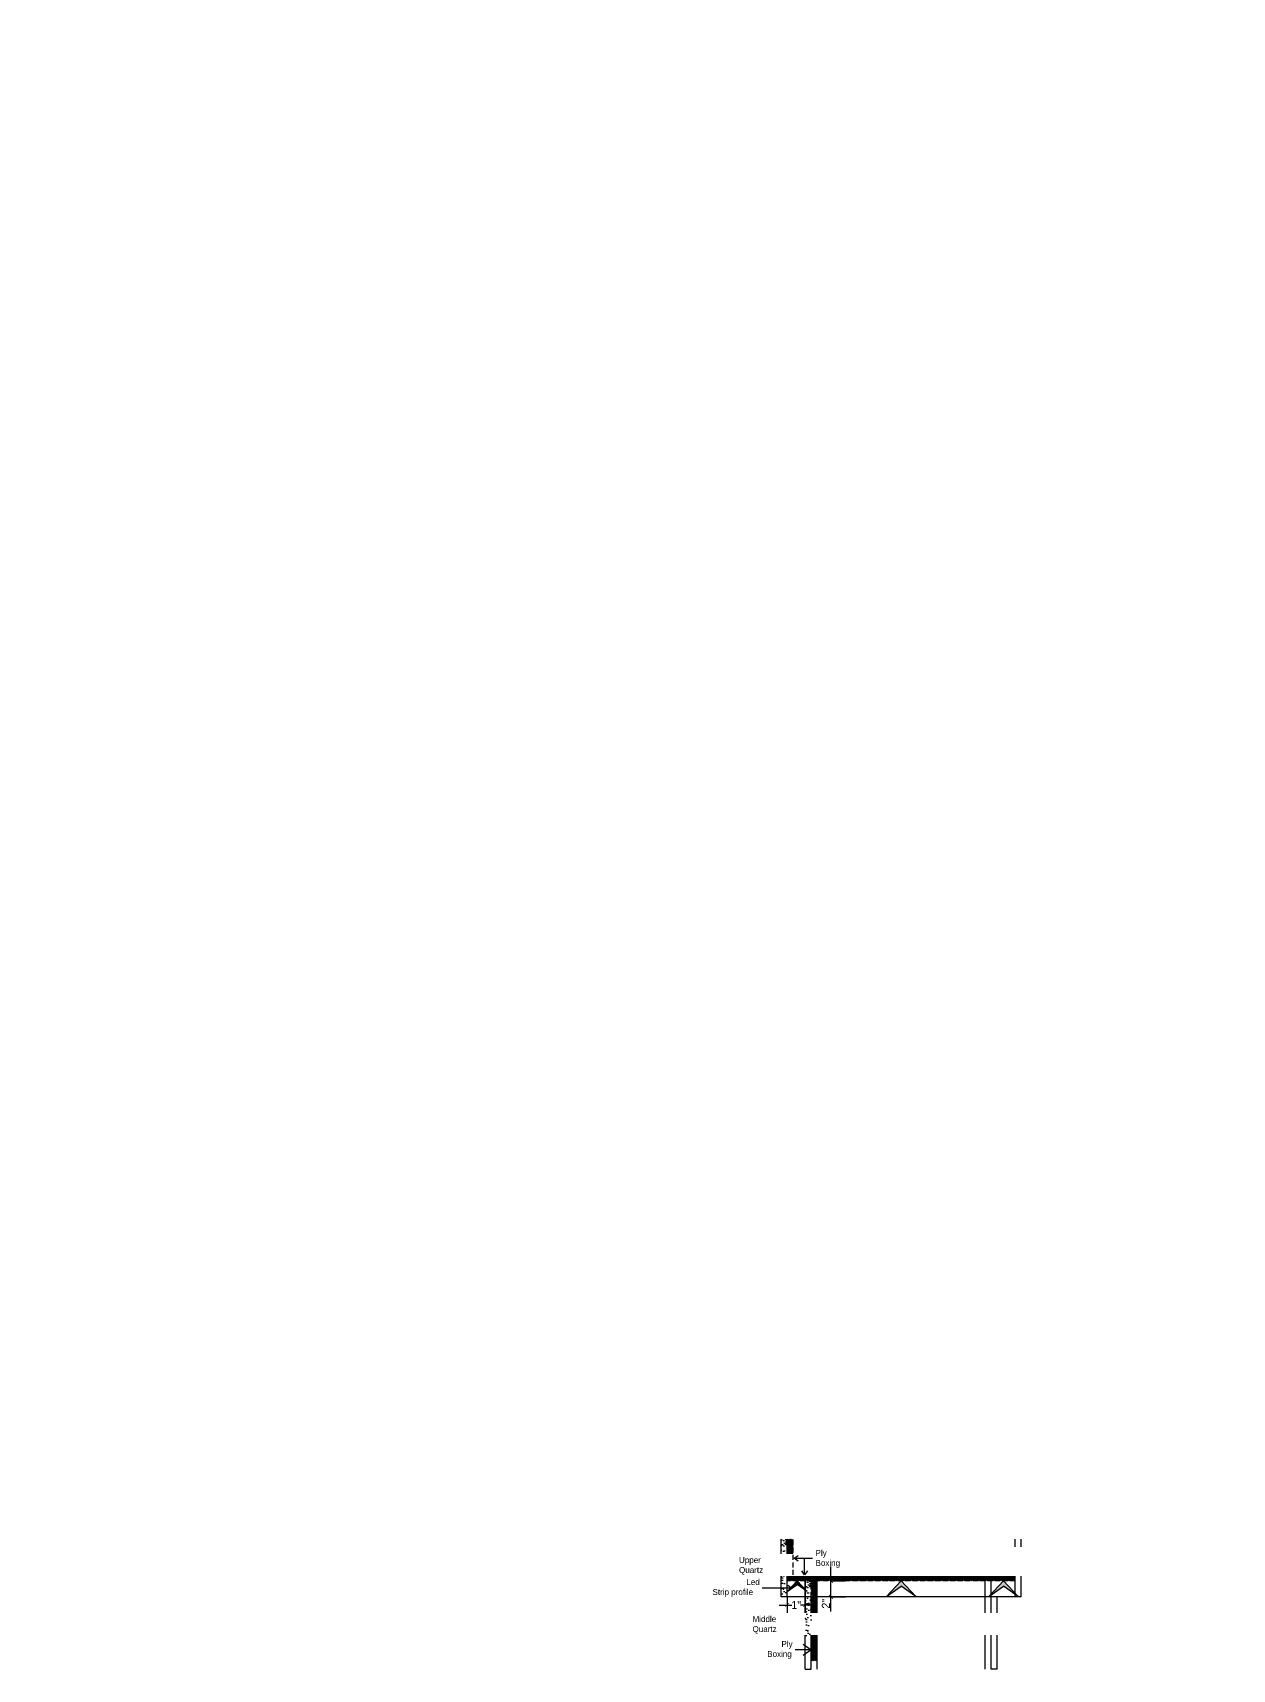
# Model space of a CAD drawing. Header units: inches. Extents: x -109431 to 29005, y -34715 to -1756.
# Drawn here: x -38003 to -37853.1, y -12080.7 to -11876.3 of the extents above; entities that cross this region are included whole.
import ezdxf

# ---------------------------------------------------------------- set-up
doc = ezdxf.new("R2010")
doc.units = ezdxf.units.IN
doc.header["$LTSCALE"] = 0.05
doc.header["$MEASUREMENT"] = 0
doc.header["$PDMODE"] = 3
doc.header["$PDSIZE"] = -4
doc.linetypes.add('A2-XREF-115_FURN$0$HIDDEN', pattern=[0.375, 0.25, -0.125])
doc.linetypes.add('DASHED2', pattern=[0.375, 0.25, -0.125])
doc.layers.get('Defpoints').update_dxf_attribs({"linetype": 'DASHED2'})
for name, color, linetype in [('Civil Dimension - Text', 7, 'Continuous'), ('Flooring Hatch', 251, 'Continuous'), ('Furniture text & dimension', 7, 'Continuous'), ('text', 4, 'Continuous')]:
    doc.layers.add(name, color=color, linetype=linetype)
doc.layers.add('hatch', color=7, linetype='Continuous', lineweight=25)
doc.styles.add('4MMOF3-8', font='ARIALN.TTF', dxfattribs={"height": 5.12})
doc.styles.add('9-128OF1-4', font='ARIALN.TTF', dxfattribs={"height": 3.0792})
doc.styles.get("Standard").update_dxf_attribs({"font": 'stylu.ttf', "height": 6})
doc.styles.add('style2', font='stylu.ttf')
doc.dimstyles.new('Annotative', dxfattribs={"dimtxt": 0.18, "dimasz": 0.18, "dimexe": 0.18, "dimexo": 0.0625, "dimgap": 0.09, "dimtad": 0, "dimtih": 1, "dimtoh": 1, "dimdec": 4, "dimzin": 0, "dimdsep": 46, "dimtxsty": 'Standard', "dimcen": 0.09, "dimadec": 0, "dimazin": 0, "dimtfac": 1, "dimtdec": 4, "dimtofl": 0, "dimtmove": 0, "dimatfit": 3, "dimfxl": 1, "dimtolj": 1, "dimtzin": 0, "dimarcsym": 0})
doc.dimstyles.new('DIM 1-4', dxfattribs={"dimtxt": 3.0792, "dimasz": 1.82, "dimexe": 1.82, "dimexo": 0, "dimgap": 0.09, "dimtad": 0, "dimzin": 0, "dimdsep": 46, "dimlunit": 4, "dimtxsty": '9-128OF1-4', "dimblk": 'ARCHTICK', "dimcen": 1.8125, "dimdle": 1.82, "dimclrd": 8, "dimclre": 8, "dimadec": 0, "dimazin": 0, "dimtfac": 1, "dimtofl": 0, "dimtmove": 0, "dimatfit": 3, "dimldrblk": 'OPEN90', "dimfxl": 1, "dimtolj": 1, "dimtzin": 0, "dimlwd": -1, "dimarcsym": 0})
pattern_1 = [(45, (18054.44967, 3384.55971), (-0.08838834765, 0.08838834765), [])]

# ---------------------------------------------------------------- blocks, each defined once
blk = doc.blocks.new('adwawd')
at = {"layer": 'Flooring Hatch', "ltscale": 50, "true_color": 0xcd6928}
h = blk.add_hatch(color=32, dxfattribs=at)
h.dxf.hatch_style = 1
h.paths.add_polyline_path([(-77941.34, -7094.04), (-77946.01, -7099.05), (-77941.34, -7095.73), (-77936.68, -7099.05)])
at = {"layer": 'Civil Dimension - Text', "color": 2, "ltscale": 50}
for p, q in [((-77941.34, -7094.04), (-77946.01, -7099.05)), ((-77946.01, -7099.05), (-77941.34, -7095.73)), ((-77941.34, -7094.04), (-77936.68, -7099.05)), ((-77936.68, -7099.05), (-77941.34, -7095.73))]:
    blk.add_line(p, q, dxfattribs=at)
blk = doc.blocks.new('_ArchTick')
at = {"color": 0, "const_width": 0.15}
blk.add_lwpolyline([(-0.5, -0.5), (0.5, 0.5)], dxfattribs=at)
blk = doc.blocks.new('*D860')
at = {"layer": 'Defpoints', "color": 0, "ltscale": 50, "transparency": 16777216}
for p in [(-37906.45, -12069.68), (-37908.7, -12071.68), (-37906.45, -12072.69)]:
    blk.add_point(p, dxfattribs=at)
at = {"layer": 'Furniture text & dimension', "color": 8, "lineweight": -2, "ltscale": 50, "transparency": 16777216}
for p, q in [((-37906.45, -12069.68), (-37906.45, -12073.69)), ((-37908.7, -12071.68), (-37908.7, -12073.69))]:
    blk.add_line(p, q, dxfattribs=at)
at = {"layer": 'Furniture text & dimension', "color": 8, "ltscale": 50, "transparency": 16777216}
for p, q in [((-37909.7, -12072.69), (-37908.11, -12072.69)), ((-37905.45, -12072.69), (-37907.04, -12072.69))]:
    blk.add_line(p, q, dxfattribs=at)
at = {"layer": 'Furniture text & dimension', "color": 8, "ltscale": 50, "transparency": 16777216, "xscale": 0.5, "yscale": 0.5, "zscale": 0.5, "rotation": 180}
blk.add_blockref('_ArchTick', (-37908.7, -12072.69), dxfattribs=at)
at = {"layer": 'Furniture text & dimension', "color": 8, "ltscale": 50, "transparency": 16777216, "xscale": 0.5, "yscale": 0.5, "zscale": 0.5}
blk.add_blockref('_ArchTick', (-37906.45, -12072.69), dxfattribs=at)
at = {"layer": 'Furniture text & dimension', "color": 0, "lineweight": 15, "ltscale": 50, "transparency": 16777216, "insert": (-37907.57, -12072.69), "char_height": 1, "attachment_point": 5, "style": 'style2'}
blk.add_mtext('\\A1;1"', dxfattribs=at)
blk = doc.blocks.new('_Open90')
at = {"color": 0, "linetype": 'ByBlock', "lineweight": -2}
for p, q in [((0, 0), (-1, 0)), ((-0.5, 0.5), (0, 0)), ((0, 0), (-0.5, -0.5))]:
    blk.add_line(p, q, dxfattribs=at)
blk = doc.blocks.new('*D861')
at = {"layer": 'Defpoints', "color": 0, "ltscale": 50, "transparency": 16777216}
for p in [(-37903.33, -12069.68), (-37903.23, -12069.68), (-37903.33, -12071.68)]:
    blk.add_point(p, dxfattribs=at)
at = {"layer": 'Furniture text & dimension', "color": 8, "ltscale": 50, "transparency": 16777216}
blk.add_line((-37903.23, -12073.5), (-37903.23, -12067.86), dxfattribs=at)
at = {"layer": 'Furniture text & dimension', "color": 8, "lineweight": -2, "ltscale": 50, "transparency": 16777216}
for p, q in [((-37903.33, -12069.68), (-37901.41, -12069.68)), ((-37903.33, -12071.68), (-37901.41, -12071.68))]:
    blk.add_line(p, q, dxfattribs=at)
at = {"layer": 'Furniture text & dimension', "color": 8, "ltscale": 50, "transparency": 16777216, "xscale": 0.5, "yscale": 0.5, "zscale": 0.5}
for p, rotation in [((-37903.23, -12069.68), 90), ((-37903.23, -12071.68), 270)]:
    blk.add_blockref('_ArchTick', p, dxfattribs=dict(at, rotation=rotation))
at = {"layer": 'Furniture text & dimension', "color": 0, "lineweight": 15, "ltscale": 50, "transparency": 16777216, "insert": (-37903.87, -12072.53), "char_height": 1, "attachment_point": 5, "rotation": 90, "style": 'style2'}
blk.add_mtext('\\A1;2"', dxfattribs=at)

msp = doc.modelspace()

# ---------------------------------------------------------------- hatches: boundary and pattern name
at = {"layer": 'Civil Dimension - Text', "ltscale": 50}
h = msp.add_hatch(dxfattribs=at)
h.set_pattern_fill('AR-CONC', color=256, scale=0.2)
h.set_pattern_definition([(50, (18054.4497, 3384.5597), (1.434520365, -0.12550427), [0.15, -1.65]), (355, (18054.4497, 3384.5597), (-0.277502667, 1.504384267), [0.12, -1.32]), (100.4514445, (18054.5692, 3384.5493), (1.157017693, 1.378879982), [0.127480384, -1.402284224]), (46.1842, (18054.4497, 3384.9597), (2.13448266, -0.33103856), [0.225, -2.475]), (96.6356355, (18054.6275, 3384.9321), (1.86932389, 1.9482372), [0.19122068, -2.10342752]), (351.184164, (18054.4497, 3384.9597), (1.86932389, 1.9482372), [0.18, -1.98]), (21, (18054.6497, 3384.8597), (1.193814104, -0.805237781), [0.15, -1.65]), (326, (18054.6497, 3384.8597), (0.486630664, 1.45030009), [0.12, -1.32]), (71.4514447, (18054.7492, 3384.7926), (1.680444753, 0.645062306), [0.12748038, -1.402284224]), (37.5, (18054.44967, 3384.5597), (0.0243197106, 0.6657877077), [0, -1.304, 0, -1.34, 0, -1.325]), (7.5, (18054.4497, 3384.5597), (0.526139075, 0.788823424), [0, -0.764, 0, -1.274, 0, -0.505]), (327.5, (18054.00367, 3384.5597), (1.0676448723, -0.0451097435), [0, -0.5, 0, -1.56, 0, -2.07]), (317.5, (18053.8037, 3384.5597), (1.166372339, 0.200209965), [0, -0.65, 0, -1.036, 0, -1.47])])
h.paths.add_polyline_path([(-37908.69808, -12064.45102), (-37909.44808, -12064.45102), (-37909.44808, -12071.67506), (-37908.69808, -12071.67506), (-37908.69808, -12071.35241), (-37909.10287, -12071.64039), (-37908.69808, -12071.20509)])
at = {"layer": 'hatch', "ltscale": 50}
h = msp.add_hatch(dxfattribs=at)
h.set_pattern_fill('ANSI31', color=36)
h.set_pattern_definition(pattern_1)
h.paths.add_polyline_path([(-37907.94808, -12064.45102), (-37908.69808, -12064.45102), (-37908.69808, -12068.92506), (-37907.94808, -12068.92506)])
h = msp.add_hatch(dxfattribs=at)
h.set_pattern_fill('ANSI31', color=36)
h.set_pattern_definition(pattern_1)
h.paths.add_polyline_path([(-37880.19808, -12069.67506), (-37880.19808, -12068.92506), (-37908.69808, -12068.92506), (-37908.69808, -12069.67506)])
h = msp.add_hatch(dxfattribs=at)
h.set_pattern_fill('ANSI31', color=36)
h.set_pattern_definition(pattern_1)
h.paths.add_polyline_path([(-37904.94808, -12069.67506), (-37905.69808, -12069.67506), (-37905.69808, -12071.37119), (-37905.4155, -12071.67506), (-37904.94808, -12071.67506)])
h = msp.add_hatch(dxfattribs=at)
h.set_pattern_fill('ANSI31', color=36)
h.set_pattern_definition(pattern_1)
h.paths.add_polyline_path([(-37904.94808, -12071.67506), (-37905.69808, -12071.67506), (-37905.69808, -12079.67506), (-37904.94808, -12079.67506)])

# ---------------------------------------------------------------- linework, layer by layer
at = {"layer": 'Civil Dimension - Text', "ltscale": 50}
for p, q in [((-37909.44808, -12071.67506), (-37909.44808, -12064.45102)), ((-37908.69808, -12071.67506), (-37908.69808, -12064.45102)), ((-37880.19808, -12071.67506), (-37880.19808, -12064.45102)), ((-37879.44808, -12071.67506), (-37879.44808, -12064.45102)), ((-37906.44808, -12080.71701), (-37906.44808, -12069.67506)), ((-37904.94808, -12080.71701), (-37904.94808, -12069.67506)), ((-37883.94808, -12080.71701), (-37883.94808, -12069.67506)), ((-37883.19808, -12071.67506), (-37883.19808, -12069.67506)), ((-37879.44808, -12071.67506), (-37909.44808, -12071.67506)), ((-37905.69808, -12080.71701), (-37905.69808, -12071.67506)), ((-37883.19808, -12080.71701), (-37883.19808, -12071.67506)), ((-37882.44808, -12080.71701), (-37882.44808, -12071.67506)), ((-37906.44808, -12080.71701), (-37905.69808, -12080.71701)), ((-37882.44808, -12080.71701), (-37883.19808, -12080.71701))]:
    msp.add_line(p, q, dxfattribs=at)
at = {"layer": 'Civil Dimension - Text', "linetype": 'A2-XREF-115_FURN$0$HIDDEN', "ltscale": 50}
for p, q in [((-37880.19808, -12068.92506), (-37908.69808, -12068.92506)), ((-37880.19808, -12069.67506), (-37908.69808, -12069.67506)), ((-37905.69808, -12071.67506), (-37905.69808, -12069.67506))]:
    msp.add_line(p, q, dxfattribs=at)

# ---------------------------------------------------------------- block references
at = {"layer": 'Civil Dimension - Text'}
for p, xscale, yscale, zscale in [((-17072.51742, -10173.32708), 0.2673157671329732, 0.2673157671329732, 0.2673157671329732), ((-7355.58785, -9290.10008), 0.3918184986101589, 0.3918184986101589, 0.3918184986101589), ((-68420.51756, -9290.10008), -0.3918184986101589, 0.3918184986101589, 0.3918184986101589)]:
    msp.add_blockref('adwawd', p, dxfattribs=dict(at, xscale=xscale, yscale=yscale, zscale=zscale))

# ---------------------------------------------------------------- texts
at = {"layer": 'text', "ltscale": 50, "attachment_point": 4, "style": '4MMOF3-8', "bg_fill": 2}
for s, insert, char_height in [('{\\fStylus BT|b0|i0|c0|p34;\\C32;\\c2648525;bevelled\\P  edges}', (-38099.26564, -11880.22549), 2), ('{\\fStylus BT|b0|i0|c0|p34;\\C32;\\c2648525;tinted \\Pblack glass}', (-38099.26564, -11892.52896), 2), ('{\\fStylus BT|b0|i0|c0|p34;\\C32;\\c2648525;ELEVATION}', (-38124.24486, -11939.17512), 4), ('{\\fStylus BT|b0|i0|c0|p34;\\C32;\\c2648525;PLAN}', (-38115.76511, -11980.94606), 4)]:
    msp.add_mtext_dynamic_manual_height_columns(s, width=240.3022649, gutter_width=15.396, heights=[0], dxfattribs=dict(at, insert=insert, char_height=char_height))

# ---------------------------------------------------------------- dimensions: what is measured, and where the dimension line sits
at = {"layer": 'Furniture text & dimension', "lineweight": 15, "ltscale": 50}
dim = msp.add_linear_dim(base=(-37906.44808, -12072.68639), p1=(-37908.69808, -12071.67506), p2=(-37906.44808, -12069.67506), text='1"', dimstyle='DIM 1-4', override={"dimtxt": 1, "dimasz": 0.5, "dimexe": 1, "dimdec": 3, "dimtxsty": 'style2', "dimdle": 1, "dimtdec": 3, "dimtmove": 1, "dimfxl": 0, "dimfrac": 1, "dimarcsym": 1}, dxfattribs=at)
dim.commit()
dim.dimension.update_dxf_attribs({"geometry": '*D860', "text_midpoint": (-37907.57308, -12072.68639), "dimtype": 160})

# ---------------------------------------------------------------- leaders
at = {"layer": 'Civil Dimension - Text', "ltscale": 50}
for points, override in [([(-37909.44808, -12067.83675), (-37911.82708, -12067.83675)], {"dimscale": 0, "dimasz": 1, "dimgap": 0.09, "dimtad": 0, "dimldrblk": 'Open90'}), ([(-37908.10846, -12070.57101), (-37913.80262, -12070.57101)], {"dimscale": 0, "dimasz": 0.5, "dimgap": 0.09, "dimtad": 0, "dimldrblk": 'Open90'}), ([(-37906.52468, -12075.18186), (-37910.09248, -12075.18186)], {"dimscale": 0, "dimasz": 1, "dimgap": 0.09, "dimtad": 0, "dimldrblk": 'Open90'}), ([(-37905.69808, -12078.28584), (-37910.3289, -12078.28584)], {"dimscale": 0, "dimasz": 1, "dimgap": 0.09, "dimtad": 0, "dimldrblk": 'Open90'})]:
    msp.add_leader(points, dimstyle='Annotative', override=override, dxfattribs=at)

# ---------------------------------------------------------------- next in the draw order: texts
at = {"layer": 'text', "ltscale": 50, "attachment_point": 4, "style": '4MMOF3-8', "bg_fill": 2}
for s, insert, char_height in [('{\\fStylus BT|b0|i0|c0|p34;\\C32;\\c2648525;ELEVATION}', (-38060.67235, -11939.17512), 4), ('{\\fStylus BT|b0|i0|c0|p34;\\C32;\\c2648525;PLAN}', (-38052.58575, -11980.94606), 4), ('{\\fStylus BT|b0|i0|c0|p34;\\C30;\\c2254834;Upper \\PQuartz}', (-37914.72029, -12067.79802), 0.75), ('{\\fStylus BT|b0|i0|c0|p34;\\C30;\\c2254834;Middle \\PQuartz}', (-37913.03227, -12075.17161), 0.75)]:
    msp.add_mtext_dynamic_manual_height_columns(s, width=240.3022649, gutter_width=15.396, heights=[0], dxfattribs=dict(at, insert=insert, char_height=char_height))

# ---------------------------------------------------------------- next in the draw order: hatches: boundary and pattern name
at = {"layer": 'Civil Dimension - Text', "ltscale": 50}
h = msp.add_hatch(dxfattribs=at)
h.set_pattern_fill('AR-CONC', color=256, scale=0.2)
h.set_pattern_definition([(50, (18057.4497, 3379.3357), (1.434520365, -0.12550427), [0.15, -1.65]), (355, (18057.4497, 3379.3357), (-0.277502667, 1.504384267), [0.12, -1.32]), (100.4514445, (18057.5692, 3379.3252), (1.157017693, 1.378879982), [0.127480384, -1.402284224]), (46.1842, (18057.4497, 3379.7357), (2.13448266, -0.33103856), [0.225, -2.475]), (96.6356355, (18057.6275, 3379.708), (1.86932389, 1.9482372), [0.19122068, -2.10342752]), (351.184164, (18057.4497, 3379.7357), (1.86932389, 1.9482372), [0.18, -1.98]), (21, (18057.6497, 3379.6357), (1.193814104, -0.805237781), [0.15, -1.65]), (326, (18057.6497, 3379.6357), (0.486630664, 1.45030009), [0.12, -1.32]), (71.4514447, (18057.7492, 3379.5686), (1.680444753, 0.645062306), [0.12748038, -1.402284224]), (37.5, (18057.44967, 3379.33567), (0.0243197106, 0.6657877077), [0, -1.304, 0, -1.34, 0, -1.325]), (7.5, (18057.4497, 3379.3357), (0.526139075, 0.788823424), [0, -0.764, 0, -1.274, 0, -0.505]), (327.5, (18057.00367, 3379.33567), (1.0676448723, -0.0451097435), [0, -0.5, 0, -1.56, 0, -2.07]), (317.5, (18056.8037, 3379.3357), (1.166372339, 0.200209965), [0, -0.65, 0, -1.036, 0, -1.47])])
h.paths.add_polyline_path([(-37905.69808, -12069.67506), (-37906.44808, -12069.67506), (-37906.44808, -12076.89911), (-37905.69808, -12076.89911), (-37905.69808, -12076.57646), (-37906.10287, -12076.86444), (-37905.69808, -12076.42914)])

# ---------------------------------------------------------------- next in the draw order: linework, layer by layer
at = {"layer": 'Civil Dimension - Text', "linetype": 'A2-XREF-115_FURN$0$HIDDEN', "ltscale": 50}
msp.add_line((-37907.94808, -12068.92506), (-37907.94808, -12064.45102), dxfattribs=at)

# ---------------------------------------------------------------- next in the draw order: texts
at = {"layer": 'text', "ltscale": 50, "char_height": 0.75, "attachment_point": 4, "style": '4MMOF3-8', "bg_fill": 2}
for s, insert in [('{\\fStylus BT|b0|i0|c0|p34;\\C32;\\c2648525;Ply\\PBoxing}', (-37905.15472, -12066.91893)), ('\\pi238.71552;{\\fStylus BT|b0|i0|c0|p34;\\C30;\\c2254834;Led\\P\\pi234.48565;Strip profile}', (-38152.51947, -12070.55745)), ('\\pi238.97082;{\\fStylus BT|b0|i0|c0|p34;\\C32;\\c2648525;Ply\\P\\pi237.19191;Boxing}', (-38148.38844, -12078.29218))]:
    msp.add_mtext_dynamic_manual_height_columns(s, width=240.3022649, gutter_width=15.396, heights=[0], dxfattribs=dict(at, insert=insert))

# ---------------------------------------------------------------- next in the draw order: dimensions: what is measured, and where the dimension line sits
at = {"layer": 'Furniture text & dimension', "lineweight": 15, "ltscale": 50}
dim = msp.add_linear_dim(base=(-37903.23414, -12069.67506), p1=(-37903.32707, -12071.67506), p2=(-37903.32707, -12069.67506), angle=90, dimstyle='DIM 1-4', override={"dimtxt": 1, "dimasz": 0.5, "dimdec": 3, "dimtxsty": 'style2', "dimtdec": 3, "dimtmove": 1, "dimfxl": 0, "dimfrac": 1, "dimarcsym": 1}, dxfattribs=at)
dim.commit()
dim.dimension.update_dxf_attribs({"geometry": '*D861', "text_midpoint": (-37903.8709, -12072.53152), "dimtype": 160})

# ---------------------------------------------------------------- next in the draw order: leaders
at = {"layer": 'Civil Dimension - Text', "ltscale": 50}
for points, override in [([(-37907.81587, -12066.84754), (-37905.52545, -12066.84754)], {"dimscale": 0, "dimasz": 0.5, "dimldrblk": 'Open90'}), ([(-37906.52899, -12068.92089), (-37906.52899, -12066.84754)], {"dimscale": 0, "dimasz": 0.5, "dimgap": 0.09, "dimtad": 0, "dimldrblk": 'Open90'})]:
    msp.add_leader(points, dimstyle='Annotative', override=override, dxfattribs=at)

doc.saveas('drawing.dxf')
